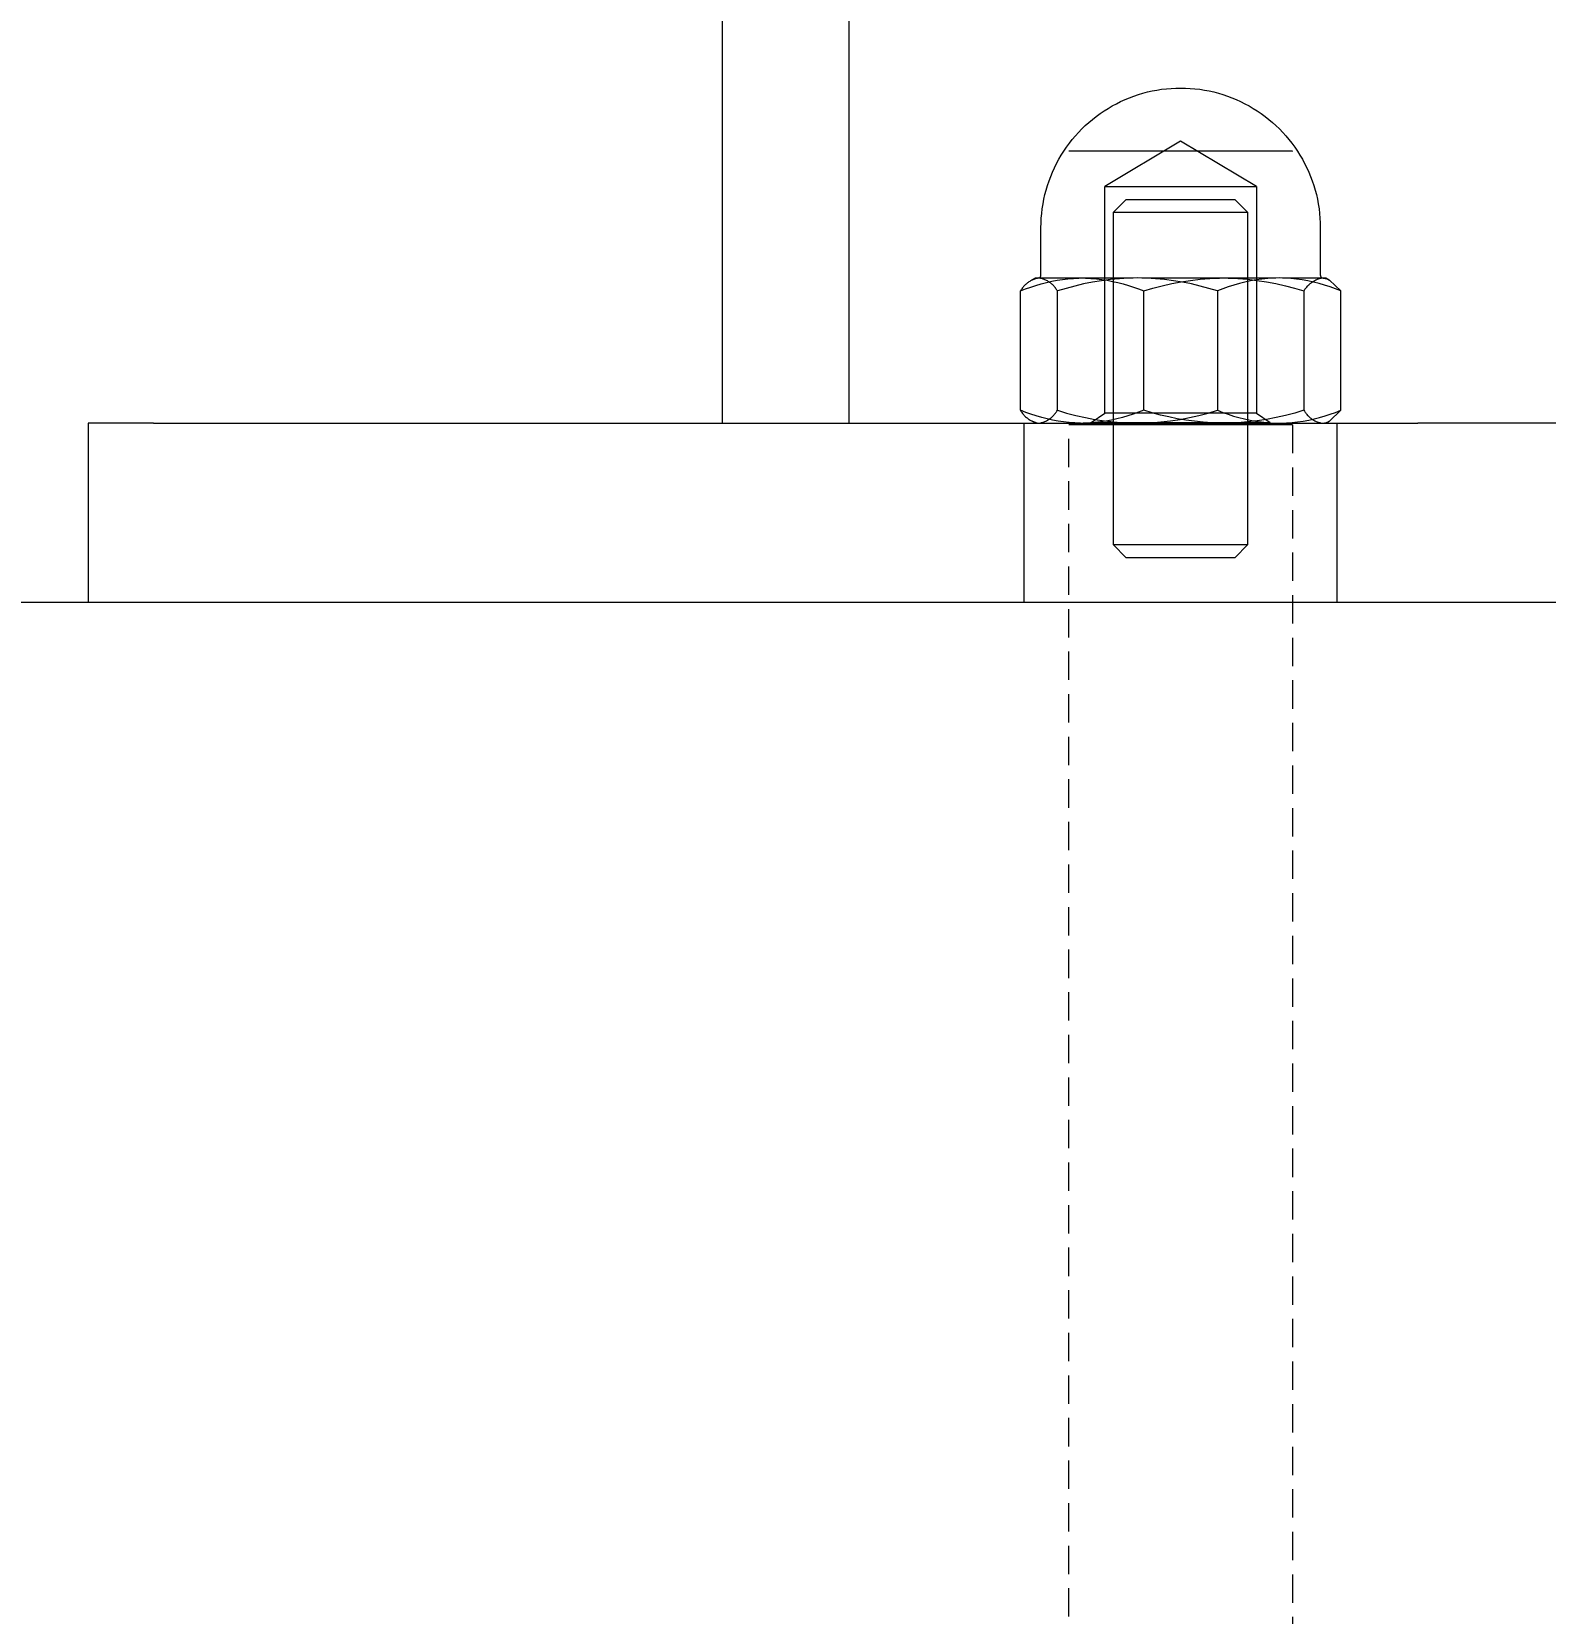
# Model space of a CAD drawing. Header units: millimetres. Extents: x -111 to 4919, y -143 to 3304.
# Drawn here: x 1723.2 to 1790.9, y 2727.3 to 2798.1 of the extents above; entities that cross this region are included whole.
import ezdxf

# ---------------------------------------------------------------- set-up
doc = ezdxf.new("R2010")
doc.units = ezdxf.units.MM
doc.linetypes.add('HIDDEN', pattern=[1.905, 1.27, -0.635])
for name, color, linetype, lineweight in [('ZANO_R', 7, 'Continuous', 0), ('ZANO_R_przerywana', 7, 'HIDDEN', 0), ('ZANO_W', 1, 'Continuous', 0)]:
    doc.layers.add(name, color=color, linetype=linetype, lineweight=lineweight)
doc.styles.add('Arial', font='arial.ttf')
doc.styles.get("Standard").update_dxf_attribs({"font": 'ARIALUNI.TTF'})
doc.dimstyles.new('pl i ang', dxfattribs={"dimtxt": 50, "dimasz": 50, "dimexe": 1.25, "dimexo": 0.625, "dimgap": 10, "dimtad": 1, "dimtoh": 1, "dimtxsty": 'Standard', "dimcen": 2.5, "dimclrd": 1, "dimclre": 1, "dimclrt": 1, "dimadec": 0, "dimazin": 0, "dimtfac": 1, "dimtmove": 0, "dimatfit": 3, "dimfxl": 1, "dimarcsym": 1})

# ---------------------------------------------------------------- blocks, each defined once
blk = doc.blocks.new('*D397')
at = {"layer": 'ZANO_W', "color": 1, "lineweight": -2}
for p, q in [((100.771, 2762.589), (100.771, 2594.86)), ((2106.327, 2762.589), (2106.327, 2594.86)), ((140.771, 2604.86), (2066.327, 2604.86))]:
    blk.add_line(p, q, dxfattribs=at)
at = {"layer": 'ZANO_W', "color": 1}
for points in [[(140.771, 2611.527), (140.771, 2598.193), (100.771, 2604.86)], [(2066.327, 2598.193), (2066.327, 2611.527), (2106.327, 2604.86)]]:
    blk.add_solid(points, dxfattribs=at)
at = {"layer": 'ZANO_W', "color": 1, "insert": (1103.549, 2635.283), "char_height": 40, "attachment_point": 5, "style": 'Arial'}
blk.add_mtext('2006', dxfattribs=at)

msp = doc.modelspace()

# ---------------------------------------------------------------- linework, layer by layer
at = {"layer": 'ZANO_R'}
for p, q in [((1754.088, 2780.589), (1754.088, 3174.589)), ((1759.744, 3174.589), (1759.744, 2780.589)), ((1773.532, 2795.498), (1773.743, 2795.531)), ((1773.743, 2795.531), (1773.955, 2795.556)), ((1773.955, 2795.556), (1774.167, 2795.574)), ((1774.167, 2795.574), (1774.38, 2795.585)), ((1774.38, 2795.585), (1774.594, 2795.589)), ((1774.594, 2795.589), (1774.807, 2795.585)), ((1774.807, 2795.585), (1775.02, 2795.574)), ((1775.02, 2795.574), (1775.233, 2795.556)), ((1775.233, 2795.556), (1775.445, 2795.531)), ((1775.445, 2795.531), (1775.656, 2795.498)), ((1771.53, 2794.787), (1771.718, 2794.888)), ((1771.718, 2794.888), (1771.909, 2794.983)), ((1771.909, 2794.983), (1772.104, 2795.072)), ((1772.104, 2795.072), (1772.301, 2795.153)), ((1772.301, 2795.153), (1772.501, 2795.228)), ((1772.501, 2795.228), (1772.703, 2795.296)), ((1772.703, 2795.296), (1772.907, 2795.357)), ((1772.907, 2795.357), (1773.114, 2795.411)), ((1773.114, 2795.411), (1773.322, 2795.458)), ((1773.322, 2795.458), (1773.532, 2795.498)), ((1775.656, 2795.498), (1775.865, 2795.458)), ((1775.865, 2795.458), (1776.073, 2795.411)), ((1776.073, 2795.411), (1776.28, 2795.357)), ((1776.28, 2795.357), (1776.484, 2795.296)), ((1776.484, 2795.296), (1776.687, 2795.228)), ((1776.687, 2795.228), (1776.886, 2795.153)), ((1776.886, 2795.153), (1777.084, 2795.072)), ((1777.084, 2795.072), (1777.278, 2794.983)), ((1777.278, 2794.983), (1777.469, 2794.888)), ((1777.469, 2794.888), (1777.657, 2794.787)), ((1770.486, 2794.05), (1770.649, 2794.187)), ((1770.649, 2794.187), (1770.817, 2794.319)), ((1770.817, 2794.319), (1770.989, 2794.445)), ((1770.989, 2794.445), (1771.166, 2794.565)), ((1771.166, 2794.565), (1771.346, 2794.679)), ((1771.346, 2794.679), (1771.53, 2794.787)), ((1777.657, 2794.787), (1777.841, 2794.679)), ((1777.841, 2794.679), (1778.021, 2794.565)), ((1778.021, 2794.565), (1778.198, 2794.445)), ((1778.198, 2794.445), (1778.37, 2794.319)), ((1778.37, 2794.319), (1778.538, 2794.187)), ((1778.538, 2794.187), (1778.701, 2794.05)), ((1769.745, 2793.283), (1769.883, 2793.447)), ((1769.883, 2793.447), (1770.026, 2793.605)), ((1770.026, 2793.605), (1770.174, 2793.758)), ((1770.174, 2793.758), (1770.328, 2793.907)), ((1770.328, 2793.907), (1770.486, 2794.05)), ((1778.701, 2794.05), (1778.86, 2793.907)), ((1778.86, 2793.907), (1779.013, 2793.758)), ((1779.013, 2793.758), (1779.161, 2793.605)), ((1779.161, 2793.605), (1779.304, 2793.447)), ((1779.304, 2793.447), (1779.442, 2793.283)), ((1769.254, 2792.586), (1769.368, 2792.767)), ((1769.368, 2792.767), (1769.488, 2792.943)), ((1769.488, 2792.943), (1769.614, 2793.115)), ((1770.421, 2792.761), (1769.596, 2792.761)), ((1769.614, 2793.115), (1769.745, 2793.283)), ((1779.594, 2792.761), (1770.421, 2792.761)), ((1771.196, 2791.19), (1774.594, 2793.232)), ((1774.594, 2793.232), (1777.992, 2791.19)), ((1779.442, 2793.283), (1779.574, 2793.115)), ((1779.574, 2793.115), (1779.7, 2792.943)), ((1779.591, 2792.761), (1779.594, 2792.761)), ((1779.594, 2792.761), (1779.594, 2792.761)), ((1779.7, 2792.943), (1779.82, 2792.767)), ((1779.82, 2792.767), (1779.934, 2792.586)), ((1768.861, 2791.829), (1768.949, 2792.023)), ((1768.949, 2792.023), (1769.044, 2792.214)), ((1769.044, 2792.214), (1769.146, 2792.402)), ((1769.146, 2792.402), (1769.254, 2792.586)), ((1779.934, 2792.586), (1780.042, 2792.402)), ((1780.042, 2792.402), (1780.143, 2792.214)), ((1780.143, 2792.214), (1780.238, 2792.023)), ((1780.238, 2792.023), (1780.326, 2791.829)), ((1768.637, 2791.23), (1768.705, 2791.432)), ((1768.705, 2791.432), (1768.779, 2791.632)), ((1768.779, 2791.632), (1768.861, 2791.829)), ((1780.326, 2791.829), (1780.408, 2791.632)), ((1780.408, 2791.632), (1780.483, 2791.432)), ((1780.483, 2791.432), (1780.551, 2791.23)), ((1768.435, 2790.401), (1768.474, 2790.611)), ((1768.474, 2790.611), (1768.521, 2790.819)), ((1768.521, 2790.819), (1768.575, 2791.025)), ((1768.575, 2791.025), (1768.637, 2791.23)), ((1771.194, 2791.189), (1771.194, 2791.189)), ((1771.194, 2791.189), (1771.194, 2791.189)), ((1771.194, 2791.189), (1771.194, 2791.189)), ((1771.194, 2791.189), (1771.194, 2791.189)), ((1771.194, 2791.189), (1771.194, 2791.189)), ((1771.194, 2791.189), (1771.194, 2791.189)), ((1771.194, 2791.189), (1771.198, 2791.189)), ((1771.194, 2781.035), (1771.194, 2791.189)), ((1771.194, 2791.189), (1771.194, 2791.189)), ((1771.198, 2791.189), (1771.214, 2791.189)), ((1771.214, 2791.189), (1771.277, 2791.189)), ((1771.277, 2791.189), (1777.994, 2791.189)), ((1772.148, 2790.589), (1771.595, 2790.036)), ((1774.594, 2790.589), (1772.148, 2790.589)), ((1777.039, 2790.589), (1774.594, 2790.589)), ((1777.039, 2790.589), (1777.592, 2790.036)), ((1777.994, 2791.189), (1777.994, 2781.035)), ((1780.551, 2791.23), (1780.612, 2791.025)), ((1780.612, 2791.025), (1780.666, 2790.819)), ((1780.666, 2790.819), (1780.713, 2790.611)), ((1780.713, 2790.611), (1780.753, 2790.401)), ((1768.358, 2789.766), (1768.376, 2789.978)), ((1768.376, 2789.978), (1768.402, 2790.19)), ((1768.402, 2790.19), (1768.435, 2790.401)), ((1771.594, 2790.035), (1774.594, 2790.035)), ((1771.594, 2775.144), (1771.594, 2790.035)), ((1774.594, 2790.035), (1777.594, 2790.035)), ((1777.594, 2775.144), (1777.594, 2790.035)), ((1780.753, 2790.401), (1780.785, 2790.19)), ((1780.785, 2790.19), (1780.811, 2789.978)), ((1780.811, 2789.978), (1780.829, 2789.766)), ((1768.344, 2789.339), (1768.347, 2789.552)), ((1768.344, 2787.209), (1768.344, 2789.339)), ((1768.347, 2789.552), (1768.358, 2789.766)), ((1780.829, 2789.766), (1780.84, 2789.552)), ((1780.84, 2789.552), (1780.844, 2789.339)), ((1780.844, 2789.339), (1780.844, 2787.209)), ((1767.94, 2787.001), (1768.094, 2787.089)), ((1768.059, 2787.039), (1768.021, 2787.025)), ((1768.097, 2787.052), (1768.059, 2787.039)), ((1768.094, 2787.089), (1768.094, 2787.089)), ((1768.094, 2787.089), (1768.094, 2787.089)), ((1768.094, 2787.089), (1768.094, 2787.089)), ((1768.094, 2787.089), (1768.094, 2787.089)), ((1768.094, 2787.089), (1768.094, 2787.089)), ((1768.094, 2787.089), (1768.095, 2787.089)), ((1768.095, 2787.089), (1768.101, 2787.089)), ((1768.135, 2787.063), (1768.097, 2787.052)), ((1768.101, 2787.089), (1768.123, 2787.089)), ((1768.123, 2787.089), (1768.211, 2787.089)), ((1768.174, 2787.073), (1768.135, 2787.063)), ((1768.214, 2787.082), (1768.174, 2787.073)), ((1768.253, 2787.089), (1768.214, 2787.082)), ((1768.244, 2787.091), (1768.248, 2787.092)), ((1768.248, 2787.092), (1768.252, 2787.093)), ((1768.252, 2787.093), (1768.256, 2787.094)), ((1768.292, 2787.082), (1768.253, 2787.089)), ((1768.256, 2787.094), (1768.26, 2787.095)), ((1768.26, 2787.095), (1768.264, 2787.096)), ((1768.264, 2787.096), (1768.268, 2787.098)), ((1768.268, 2787.098), (1768.272, 2787.099)), ((1768.272, 2787.099), (1768.275, 2787.101)), ((1768.275, 2787.101), (1768.279, 2787.103)), ((1768.279, 2787.103), (1768.283, 2787.105)), ((1768.283, 2787.105), (1768.286, 2787.107)), ((1768.286, 2787.107), (1768.29, 2787.109)), ((1768.29, 2787.109), (1768.293, 2787.111)), ((1768.332, 2787.073), (1768.292, 2787.082)), ((1768.293, 2787.111), (1768.296, 2787.114)), ((1768.296, 2787.114), (1768.3, 2787.116)), ((1768.3, 2787.116), (1768.303, 2787.119)), ((1768.3, 2787.089), (1772.468, 2787.089)), ((1768.303, 2787.119), (1768.306, 2787.121)), ((1768.306, 2787.121), (1768.309, 2787.124)), ((1768.309, 2787.124), (1768.311, 2787.127)), ((1768.311, 2787.127), (1768.314, 2787.13)), ((1768.314, 2787.13), (1768.317, 2787.133)), ((1768.317, 2787.133), (1768.319, 2787.137)), ((1768.319, 2787.137), (1768.322, 2787.14)), ((1768.322, 2787.14), (1768.324, 2787.143)), ((1768.324, 2787.143), (1768.326, 2787.147)), ((1768.326, 2787.147), (1768.328, 2787.15)), ((1768.328, 2787.15), (1768.33, 2787.154)), ((1768.33, 2787.154), (1768.332, 2787.158)), ((1768.332, 2787.158), (1768.334, 2787.161)), ((1768.37, 2787.063), (1768.332, 2787.073)), ((1768.334, 2787.161), (1768.335, 2787.165)), ((1768.335, 2787.165), (1768.337, 2787.169)), ((1768.337, 2787.169), (1768.338, 2787.173)), ((1768.338, 2787.173), (1768.339, 2787.177)), ((1768.339, 2787.177), (1768.34, 2787.181)), ((1768.34, 2787.181), (1768.341, 2787.185)), ((1768.341, 2787.185), (1768.342, 2787.189)), ((1768.342, 2787.189), (1768.343, 2787.193)), ((1768.343, 2787.201), (1768.344, 2787.205)), ((1768.343, 2787.197), (1768.343, 2787.201)), ((1768.343, 2787.193), (1768.343, 2787.197)), ((1768.344, 2787.205), (1768.344, 2787.209)), ((1768.409, 2787.051), (1768.37, 2787.063)), ((1768.447, 2787.039), (1768.409, 2787.051)), ((1768.485, 2787.025), (1768.447, 2787.039)), ((1769.307, 2787.022), (1769.55, 2787.051)), ((1769.55, 2787.051), (1769.793, 2787.073)), ((1769.793, 2787.073), (1770.037, 2787.087)), ((1770.337, 2787.087), (1770.58, 2787.073)), ((1770.58, 2787.073), (1770.823, 2787.051)), ((1770.823, 2787.051), (1771.065, 2787.021)), ((1771.853, 2787.053), (1771.45, 2787.014)), ((1772.257, 2787.077), (1771.853, 2787.053)), ((1772.662, 2787.089), (1772.257, 2787.077)), ((1773.067, 2787.077), (1772.662, 2787.089)), ((1772.858, 2787.089), (1778.851, 2787.089)), ((1773.471, 2787.053), (1773.067, 2787.077)), ((1773.874, 2787.014), (1773.471, 2787.053)), ((1775.042, 2786.981), (1775.47, 2787.031)), ((1775.47, 2787.031), (1775.899, 2787.067)), ((1775.899, 2787.067), (1776.33, 2787.087)), ((1776.719, 2787.087), (1777.15, 2787.067)), ((1777.15, 2787.067), (1777.579, 2787.031)), ((1777.579, 2787.031), (1778.008, 2786.981)), ((1778.232, 2787.035), (1777.977, 2787)), ((1778.488, 2787.062), (1778.232, 2787.035)), ((1778.745, 2787.08), (1778.488, 2787.062)), ((1779.003, 2787.089), (1778.745, 2787.08)), ((1779.26, 2787.08), (1779.003, 2787.089)), ((1779.15, 2787.089), (1781.094, 2787.089)), ((1779.517, 2787.062), (1779.26, 2787.08)), ((1779.774, 2787.035), (1779.517, 2787.062)), ((1780.029, 2787), (1779.774, 2787.035)), ((1780.682, 2787.018), (1780.722, 2787.034)), ((1780.722, 2787.034), (1780.762, 2787.05)), ((1780.762, 2787.05), (1780.803, 2787.063)), ((1780.803, 2787.063), (1780.845, 2787.076)), ((1780.844, 2787.209), (1780.844, 2787.205)), ((1780.844, 2787.205), (1780.844, 2787.201)), ((1780.844, 2787.201), (1780.844, 2787.197)), ((1780.844, 2787.197), (1780.845, 2787.193)), ((1780.845, 2787.193), (1780.845, 2787.188)), ((1780.845, 2787.188), (1780.846, 2787.184)), ((1780.845, 2787.076), (1780.887, 2787.087)), ((1780.846, 2787.184), (1780.847, 2787.18)), ((1780.847, 2787.18), (1780.848, 2787.176)), ((1780.848, 2787.176), (1780.849, 2787.172)), ((1780.849, 2787.172), (1780.851, 2787.168)), ((1780.851, 2787.168), (1780.852, 2787.165)), ((1780.852, 2787.165), (1780.854, 2787.161)), ((1780.854, 2787.161), (1780.855, 2787.157)), ((1780.855, 2787.157), (1780.857, 2787.153)), ((1780.857, 2787.153), (1780.859, 2787.15)), ((1780.859, 2787.15), (1780.861, 2787.146)), ((1780.861, 2787.146), (1780.864, 2787.143)), ((1780.864, 2787.143), (1780.866, 2787.139)), ((1780.866, 2787.139), (1780.869, 2787.136)), ((1780.869, 2787.136), (1780.871, 2787.133)), ((1780.871, 2787.133), (1780.874, 2787.13)), ((1780.874, 2787.13), (1780.877, 2787.126)), ((1780.877, 2787.126), (1780.88, 2787.124)), ((1780.88, 2787.124), (1780.883, 2787.121)), ((1780.883, 2787.121), (1780.886, 2787.118)), ((1780.886, 2787.118), (1780.889, 2787.115)), ((1780.889, 2787.115), (1780.892, 2787.113)), ((1780.892, 2787.113), (1780.896, 2787.11)), ((1780.896, 2787.11), (1780.899, 2787.108)), ((1780.899, 2787.108), (1780.903, 2787.106)), ((1780.903, 2787.106), (1780.906, 2787.104)), ((1780.906, 2787.104), (1780.91, 2787.102)), ((1780.91, 2787.102), (1780.914, 2787.1)), ((1780.914, 2787.1), (1780.917, 2787.099)), ((1780.917, 2787.099), (1780.921, 2787.097)), ((1780.921, 2787.097), (1780.925, 2787.096)), ((1780.925, 2787.096), (1780.929, 2787.095)), ((1780.929, 2787.095), (1780.933, 2787.094)), ((1780.933, 2787.094), (1780.937, 2787.093)), ((1780.937, 2787.093), (1780.941, 2787.092)), ((1780.941, 2787.092), (1780.945, 2787.091)), ((1780.945, 2787.091), (1780.949, 2787.091)), ((1780.976, 2787.087), (1780.998, 2787.085)), ((1780.998, 2787.085), (1781.02, 2787.082)), ((1781.02, 2787.082), (1781.042, 2787.078)), ((1781.042, 2787.078), (1781.064, 2787.073)), ((1781.064, 2787.073), (1781.085, 2787.067)), ((1781.085, 2787.067), (1781.107, 2787.061)), ((1781.094, 2787.089), (1781.257, 2786.995)), ((1781.107, 2787.061), (1781.128, 2787.054)), ((1781.128, 2787.054), (1781.149, 2787.047)), ((1781.149, 2787.047), (1781.17, 2787.039)), ((1781.17, 2787.039), (1781.19, 2787.03)), ((1781.19, 2787.03), (1781.21, 2787.02)), ((1767.427, 2786.508), (1767.654, 2786.599)), ((1767.447, 2786.543), (1767.427, 2786.508)), ((1767.427, 2781.17), (1767.427, 2786.508)), ((1767.469, 2786.577), (1767.447, 2786.543)), ((1767.491, 2786.61), (1767.469, 2786.577)), ((1767.515, 2786.643), (1767.491, 2786.61)), ((1767.54, 2786.674), (1767.515, 2786.643)), ((1767.566, 2786.705), (1767.54, 2786.674)), ((1767.593, 2786.735), (1767.566, 2786.705)), ((1767.621, 2786.763), (1767.593, 2786.735)), ((1767.65, 2786.791), (1767.621, 2786.763)), ((1767.679, 2786.818), (1767.65, 2786.791)), ((1767.654, 2786.599), (1767.884, 2786.682)), ((1767.71, 2786.844), (1767.679, 2786.818)), ((1767.742, 2786.869), (1767.71, 2786.844)), ((1767.774, 2786.892), (1767.742, 2786.869)), ((1767.807, 2786.915), (1767.774, 2786.892)), ((1767.841, 2786.936), (1767.807, 2786.915)), ((1767.876, 2786.956), (1767.841, 2786.936)), ((1767.912, 2786.975), (1767.876, 2786.956)), ((1767.884, 2786.682), (1768.116, 2786.757)), ((1767.948, 2786.993), (1767.912, 2786.975)), ((1767.984, 2787.01), (1767.948, 2786.993)), ((1768.021, 2787.025), (1767.984, 2787.01)), ((1768.116, 2786.757), (1768.351, 2786.826)), ((1768.351, 2786.826), (1768.587, 2786.886)), ((1768.522, 2787.009), (1768.485, 2787.025)), ((1768.558, 2786.993), (1768.522, 2787.009)), ((1768.594, 2786.975), (1768.558, 2786.993)), ((1768.587, 2786.886), (1768.826, 2786.939)), ((1768.63, 2786.956), (1768.594, 2786.975)), ((1768.664, 2786.936), (1768.63, 2786.956)), ((1768.698, 2786.915), (1768.664, 2786.936)), ((1768.732, 2786.892), (1768.698, 2786.915)), ((1768.764, 2786.868), (1768.732, 2786.892)), ((1768.796, 2786.844), (1768.764, 2786.868)), ((1768.826, 2786.818), (1768.796, 2786.844)), ((1768.826, 2786.939), (1769.066, 2786.984)), ((1768.856, 2786.791), (1768.826, 2786.818)), ((1768.885, 2786.763), (1768.856, 2786.791)), ((1768.913, 2786.734), (1768.885, 2786.763)), ((1768.94, 2786.705), (1768.913, 2786.734)), ((1768.966, 2786.674), (1768.94, 2786.705)), ((1768.991, 2786.642), (1768.966, 2786.674)), ((1769.014, 2786.61), (1768.991, 2786.642)), ((1769.037, 2786.577), (1769.014, 2786.61)), ((1769.058, 2786.543), (1769.037, 2786.577)), ((1769.079, 2786.508), (1769.058, 2786.543)), ((1769.066, 2786.984), (1769.307, 2787.022)), ((1769.466, 2786.625), (1769.079, 2786.508)), ((1769.079, 2781.17), (1769.079, 2786.508)), ((1769.858, 2786.729), (1769.466, 2786.625)), ((1770.252, 2786.82), (1769.858, 2786.729)), ((1770.649, 2786.898), (1770.252, 2786.82)), ((1771.049, 2786.963), (1770.649, 2786.898)), ((1771.45, 2787.014), (1771.049, 2786.963)), ((1771.065, 2787.021), (1771.306, 2786.984)), ((1771.306, 2786.984), (1771.546, 2786.938)), ((1771.546, 2786.938), (1771.784, 2786.886)), ((1771.784, 2786.886), (1772.02, 2786.825)), ((1772.02, 2786.825), (1772.254, 2786.757)), ((1772.254, 2786.757), (1772.486, 2786.682)), ((1772.486, 2786.682), (1772.715, 2786.599)), ((1772.715, 2786.599), (1772.942, 2786.508)), ((1772.942, 2786.508), (1773.355, 2786.632)), ((1772.942, 2781.17), (1772.942, 2786.508)), ((1773.355, 2786.632), (1773.772, 2786.741)), ((1773.772, 2786.741), (1774.192, 2786.836)), ((1774.275, 2786.963), (1773.874, 2787.014)), ((1774.192, 2786.836), (1774.616, 2786.915)), ((1774.675, 2786.898), (1774.275, 2786.963)), ((1774.616, 2786.915), (1775.042, 2786.981)), ((1775.072, 2786.82), (1774.675, 2786.898)), ((1775.466, 2786.729), (1775.072, 2786.82)), ((1775.858, 2786.625), (1775.466, 2786.729)), ((1776.245, 2786.508), (1775.858, 2786.625)), ((1776.485, 2786.604), (1776.245, 2786.508)), ((1776.245, 2786.508), (1776.245, 2781.17)), ((1776.727, 2786.691), (1776.485, 2786.604)), ((1776.972, 2786.77), (1776.727, 2786.691)), ((1777.22, 2786.84), (1776.972, 2786.77)), ((1777.47, 2786.902), (1777.22, 2786.84)), ((1777.723, 2786.955), (1777.47, 2786.902)), ((1777.977, 2787), (1777.723, 2786.955)), ((1778.008, 2786.981), (1778.434, 2786.916)), ((1778.434, 2786.916), (1778.858, 2786.836)), ((1778.858, 2786.836), (1779.278, 2786.741)), ((1779.278, 2786.741), (1779.695, 2786.632)), ((1779.695, 2786.632), (1780.109, 2786.508)), ((1780.283, 2786.955), (1780.029, 2787)), ((1780.109, 2786.508), (1780.131, 2786.545)), ((1780.109, 2786.508), (1780.109, 2781.17)), ((1780.131, 2786.545), (1780.155, 2786.582)), ((1780.155, 2786.582), (1780.18, 2786.617)), ((1780.18, 2786.617), (1780.206, 2786.651)), ((1780.206, 2786.651), (1780.234, 2786.685)), ((1780.234, 2786.685), (1780.263, 2786.717)), ((1780.263, 2786.717), (1780.292, 2786.749)), ((1780.535, 2786.902), (1780.283, 2786.955)), ((1780.292, 2786.749), (1780.323, 2786.779)), ((1780.323, 2786.779), (1780.355, 2786.808)), ((1780.355, 2786.808), (1780.388, 2786.836)), ((1780.388, 2786.836), (1780.422, 2786.863)), ((1780.422, 2786.863), (1780.456, 2786.889)), ((1780.456, 2786.889), (1780.492, 2786.914)), ((1780.492, 2786.914), (1780.528, 2786.937)), ((1780.528, 2786.937), (1780.566, 2786.959)), ((1780.785, 2786.84), (1780.535, 2786.902)), ((1780.566, 2786.959), (1780.604, 2786.98)), ((1780.604, 2786.98), (1780.642, 2787)), ((1780.642, 2787), (1780.682, 2787.018)), ((1781.033, 2786.77), (1780.785, 2786.84)), ((1781.278, 2786.691), (1781.033, 2786.77)), ((1781.21, 2787.02), (1781.23, 2787.01)), ((1781.23, 2787.01), (1781.249, 2786.999)), ((1781.257, 2786.995), (1781.76, 2786.508)), ((1781.521, 2786.604), (1781.278, 2786.691)), ((1781.76, 2786.508), (1781.521, 2786.604)), ((1781.76, 2781.17), (1781.76, 2786.508)), ((1767.66, 2781.077), (1767.427, 2781.17)), ((1767.427, 2781.17), (1767.448, 2781.134)), ((1767.448, 2781.134), (1767.47, 2781.099)), ((1767.47, 2781.099), (1767.494, 2781.065)), ((1767.494, 2781.065), (1767.518, 2781.032)), ((1767.518, 2781.032), (1767.544, 2781)), ((1767.544, 2781), (1767.571, 2780.969)), ((1767.571, 2780.969), (1767.599, 2780.938)), ((1767.599, 2780.938), (1767.628, 2780.909)), ((1767.628, 2780.909), (1767.658, 2780.881)), ((1767.658, 2780.881), (1767.689, 2780.853)), ((1767.896, 2780.992), (1767.66, 2781.077)), ((1767.689, 2780.853), (1767.72, 2780.827)), ((1767.72, 2780.827), (1767.753, 2780.802)), ((1767.753, 2780.802), (1767.787, 2780.778)), ((1767.787, 2780.778), (1767.821, 2780.755)), ((1767.821, 2780.755), (1767.856, 2780.734)), ((1767.856, 2780.734), (1767.892, 2780.713)), ((1767.892, 2780.713), (1767.929, 2780.694)), ((1768.135, 2780.914), (1767.896, 2780.992)), ((1767.929, 2780.694), (1767.966, 2780.676)), ((1768.094, 2780.589), (1767.94, 2780.678)), ((1767.966, 2780.676), (1768.004, 2780.66)), ((1768.004, 2780.66), (1768.042, 2780.645)), ((1768.376, 2780.845), (1768.135, 2780.914)), ((1768.619, 2780.784), (1768.376, 2780.845)), ((1768.485, 2780.653), (1768.522, 2780.669)), ((1768.522, 2780.669), (1768.558, 2780.685)), ((1768.558, 2780.685), (1768.594, 2780.703)), ((1768.594, 2780.703), (1768.63, 2780.722)), ((1768.864, 2780.731), (1768.619, 2780.784)), ((1768.63, 2780.722), (1768.664, 2780.742)), ((1768.664, 2780.742), (1768.698, 2780.763)), ((1768.698, 2780.763), (1768.732, 2780.786)), ((1768.732, 2780.786), (1768.764, 2780.81)), ((1768.764, 2780.81), (1768.796, 2780.834)), ((1768.796, 2780.834), (1768.826, 2780.86)), ((1768.826, 2780.86), (1768.856, 2780.887)), ((1768.856, 2780.887), (1768.885, 2780.915)), ((1769.111, 2780.686), (1768.864, 2780.731)), ((1768.885, 2780.915), (1768.913, 2780.944)), ((1768.913, 2780.944), (1768.94, 2780.973)), ((1768.94, 2780.973), (1768.966, 2781.004)), ((1768.966, 2781.004), (1768.991, 2781.036)), ((1768.991, 2781.036), (1769.014, 2781.068)), ((1769.014, 2781.068), (1769.037, 2781.101)), ((1769.037, 2781.101), (1769.058, 2781.135)), ((1769.058, 2781.135), (1769.079, 2781.17)), ((1769.079, 2781.17), (1769.492, 2781.046)), ((1769.359, 2780.65), (1769.111, 2780.686)), ((1769.492, 2781.046), (1769.91, 2780.937)), ((1769.91, 2780.937), (1770.33, 2780.842)), ((1770.33, 2780.842), (1770.754, 2780.762)), ((1770.596, 2780.616), (1771.194, 2781.035)), ((1770.754, 2780.762), (1771.181, 2780.697)), ((1771.249, 2780.684), (1771, 2780.646)), ((1771.181, 2780.697), (1771.609, 2780.647)), ((1771.198, 2781.035), (1771.194, 2781.035)), ((1771.194, 2781.035), (1771.194, 2781.035)), ((1771.194, 2781.035), (1771.194, 2781.035)), ((1771.194, 2781.035), (1771.194, 2781.035)), ((1771.194, 2781.035), (1771.194, 2781.035)), ((1771.194, 2781.035), (1771.194, 2781.035)), ((1771.194, 2781.035), (1771.194, 2781.035)), ((1771.214, 2781.035), (1771.198, 2781.035)), ((1771.277, 2781.035), (1771.214, 2781.035)), ((1771.497, 2780.731), (1771.249, 2780.684)), ((1777.994, 2781.035), (1771.277, 2781.035)), ((1771.743, 2780.785), (1771.497, 2780.731)), ((1771.988, 2780.846), (1771.743, 2780.785)), ((1772.23, 2780.916), (1771.988, 2780.846)), ((1772.47, 2780.993), (1772.23, 2780.916)), ((1772.707, 2781.078), (1772.47, 2780.993)), ((1772.942, 2781.17), (1772.707, 2781.078)), ((1773.313, 2781.058), (1772.942, 2781.17)), ((1773.687, 2780.958), (1773.313, 2781.058)), ((1774.065, 2780.869), (1773.687, 2780.958)), ((1773.708, 2780.646), (1774.138, 2780.696)), ((1774.445, 2780.793), (1774.065, 2780.869)), ((1774.138, 2780.696), (1774.565, 2780.762)), ((1774.827, 2780.728), (1774.445, 2780.793)), ((1774.565, 2780.762), (1774.99, 2780.842)), ((1775.211, 2780.676), (1774.827, 2780.728)), ((1774.99, 2780.842), (1775.412, 2780.936)), ((1775.596, 2780.635), (1775.211, 2780.676)), ((1775.412, 2780.936), (1775.831, 2781.046)), ((1775.831, 2781.046), (1776.245, 2781.17)), ((1776.245, 2781.17), (1776.48, 2781.076)), ((1776.48, 2781.076), (1776.719, 2780.99)), ((1776.719, 2780.99), (1776.96, 2780.912)), ((1776.96, 2780.912), (1777.203, 2780.842)), ((1777.203, 2780.842), (1777.449, 2780.781)), ((1777.449, 2780.781), (1777.697, 2780.728)), ((1778.015, 2780.698), (1777.588, 2780.648)), ((1777.697, 2780.728), (1777.946, 2780.683)), ((1777.946, 2780.683), (1778.197, 2780.647)), ((1777.994, 2781.035), (1778.592, 2780.616)), ((1778.439, 2780.763), (1778.015, 2780.698)), ((1778.862, 2780.843), (1778.439, 2780.763)), ((1779.281, 2780.938), (1778.862, 2780.843)), ((1779.697, 2781.046), (1779.281, 2780.938)), ((1780.109, 2781.17), (1779.697, 2781.046)), ((1779.828, 2780.65), (1780.076, 2780.686)), ((1780.076, 2780.686), (1780.323, 2780.731)), ((1780.109, 2781.17), (1780.129, 2781.135)), ((1780.129, 2781.135), (1780.15, 2781.101)), ((1780.15, 2781.101), (1780.173, 2781.068)), ((1780.173, 2781.068), (1780.197, 2781.035)), ((1780.197, 2781.035), (1780.221, 2781.004)), ((1780.221, 2781.004), (1780.247, 2780.973)), ((1780.247, 2780.973), (1780.274, 2780.943)), ((1780.274, 2780.943), (1780.302, 2780.915)), ((1780.302, 2780.915), (1780.331, 2780.887)), ((1780.323, 2780.731), (1780.568, 2780.784)), ((1780.331, 2780.887), (1780.361, 2780.86)), ((1780.361, 2780.86), (1780.392, 2780.834)), ((1780.392, 2780.834), (1780.423, 2780.809)), ((1780.423, 2780.809), (1780.456, 2780.786)), ((1780.456, 2780.786), (1780.489, 2780.763)), ((1780.489, 2780.763), (1780.523, 2780.742)), ((1780.523, 2780.742), (1780.558, 2780.722)), ((1780.558, 2780.722), (1780.593, 2780.703)), ((1780.568, 2780.784), (1780.812, 2780.845)), ((1780.593, 2780.703), (1780.629, 2780.685)), ((1780.629, 2780.685), (1780.665, 2780.668)), ((1780.665, 2780.668), (1780.703, 2780.653)), ((1780.812, 2780.845), (1781.053, 2780.914)), ((1781.053, 2780.914), (1781.291, 2780.992)), ((1781.257, 2780.683), (1781.094, 2780.589)), ((1781.212, 2780.659), (1781.231, 2780.669)), ((1781.231, 2780.669), (1781.249, 2780.679)), ((1781.257, 2780.684), (1781.76, 2781.17)), ((1781.291, 2780.992), (1781.527, 2781.077)), ((1781.527, 2781.077), (1781.76, 2781.17)), ((1728.632, 2780.589), (1725.703, 2780.589)), ((1725.703, 2780.589), (1725.703, 2772.589)), ((1728.632, 2780.589), (1785.2, 2780.589)), ((1767.594, 2772.589), (1767.594, 2780.589)), ((1768.042, 2780.645), (1768.081, 2780.631)), ((1768.081, 2780.631), (1768.12, 2780.618)), ((1768.12, 2780.618), (1768.16, 2780.607)), ((1768.16, 2780.607), (1768.2, 2780.598)), ((1768.2, 2780.598), (1768.24, 2780.589)), ((1768.253, 2780.589), (1768.292, 2780.596)), ((1768.292, 2780.596), (1768.332, 2780.605)), ((1768.332, 2780.605), (1768.37, 2780.615)), ((1768.37, 2780.615), (1768.409, 2780.627)), ((1768.409, 2780.627), (1768.447, 2780.639)), ((1768.447, 2780.639), (1768.485, 2780.653)), ((1769.608, 2780.621), (1769.359, 2780.65)), ((1770.421, 2780.517), (1769.596, 2780.517)), ((1769.858, 2780.601), (1769.608, 2780.621)), ((1770.109, 2780.589), (1769.858, 2780.601)), ((1770.397, 2780.593), (1770.233, 2780.589)), ((1770.56, 2780.601), (1770.397, 2780.593)), ((1779.594, 2780.517), (1770.421, 2780.517)), ((1770.723, 2780.613), (1770.56, 2780.601)), ((1770.594, 2780.614), (1770.594, 2780.615)), ((1770.595, 2780.614), (1770.594, 2780.614)), ((1770.594, 2780.614), (1770.594, 2780.614)), ((1770.594, 2780.614), (1770.594, 2780.614)), ((1770.594, 2780.614), (1770.594, 2780.614)), ((1770.594, 2780.614), (1770.594, 2780.614)), ((1770.594, 2780.614), (1770.594, 2780.614)), ((1770.594, 2780.589), (1770.594, 2780.614)), ((1770.599, 2780.614), (1770.595, 2780.614)), ((1770.617, 2780.614), (1770.599, 2780.614)), ((1770.692, 2780.614), (1770.617, 2780.614)), ((1778.594, 2780.614), (1770.692, 2780.614)), ((1771, 2780.646), (1770.75, 2780.615)), ((1771.609, 2780.647), (1772.039, 2780.611)), ((1772.039, 2780.611), (1772.47, 2780.591)), ((1772.845, 2780.591), (1773.277, 2780.611)), ((1773.277, 2780.611), (1773.708, 2780.646)), ((1775.983, 2780.607), (1775.596, 2780.635)), ((1776.37, 2780.59), (1775.983, 2780.607)), ((1777.16, 2780.612), (1776.73, 2780.591)), ((1777.588, 2780.648), (1777.16, 2780.612)), ((1778.197, 2780.647), (1778.448, 2780.619)), ((1778.448, 2780.619), (1778.701, 2780.6)), ((1778.594, 2780.614), (1778.594, 2780.589)), ((1778.701, 2780.6), (1778.954, 2780.589)), ((1779.079, 2780.589), (1779.329, 2780.601)), ((1779.329, 2780.601), (1779.579, 2780.621)), ((1779.579, 2780.621), (1779.828, 2780.65)), ((1779.591, 2780.517), (1779.594, 2780.517)), ((1779.594, 2780.517), (1779.594, 2780.517)), ((1780.703, 2780.653), (1780.74, 2780.639)), ((1780.74, 2780.639), (1780.778, 2780.626)), ((1780.778, 2780.626), (1780.817, 2780.615)), ((1780.817, 2780.615), (1780.856, 2780.605)), ((1780.856, 2780.605), (1780.895, 2780.596)), ((1780.895, 2780.596), (1780.934, 2780.589)), ((1780.947, 2780.589), (1780.968, 2780.59)), ((1780.968, 2780.59), (1780.989, 2780.592)), ((1780.989, 2780.592), (1781.01, 2780.595)), ((1781.01, 2780.595), (1781.031, 2780.598)), ((1781.031, 2780.598), (1781.052, 2780.603)), ((1781.052, 2780.603), (1781.073, 2780.607)), ((1781.073, 2780.607), (1781.094, 2780.613)), ((1781.094, 2780.613), (1781.114, 2780.619)), ((1781.114, 2780.619), (1781.134, 2780.625)), ((1781.134, 2780.625), (1781.154, 2780.633)), ((1781.154, 2780.633), (1781.174, 2780.641)), ((1781.174, 2780.641), (1781.193, 2780.65)), ((1781.193, 2780.65), (1781.212, 2780.659)), ((1781.594, 2772.589), (1781.594, 2780.589)), ((1799.342, 2780.589), (1785.2, 2780.589)), ((1774.594, 2775.144), (1771.594, 2775.144)), ((1772.148, 2774.589), (1771.595, 2775.142)), ((1777.594, 2775.144), (1774.594, 2775.144)), ((1777.039, 2774.589), (1777.592, 2775.142)), ((1772.148, 2774.589), (1774.594, 2774.589)), ((1774.594, 2774.589), (1777.039, 2774.589)), ((1615.495, 2772.589), (1792.271, 2772.589))]:
    msp.add_line(p, q, dxfattribs=at)
msp.add_lwpolyline([(-111.344, 2772.589), (4918.605, 2772.589)], dxfattribs=at)
at = {"layer": 'ZANO_R_przerywana'}
for p, q in [((1769.594, 2660.517), (1769.594, 2780.517)), ((1779.594, 2780.517), (1779.594, 2660.517))]:
    msp.add_line(p, q, dxfattribs=at)

# ---------------------------------------------------------------- dimensions: what is measured, and where the dimension line sits
at = {"layer": 'ZANO_W'}
dim = msp.add_linear_dim(base=(2106.327, 2604.86), p1=(100.771, 2772.589), p2=(2106.327, 2772.589), dimstyle='pl i ang', override={"dimtxt": 40, "dimasz": 40, "dimexe": 10, "dimexo": 10, "dimtoh": 0, "dimdec": 0, "dimtxsty": 'Arial', "dimtdec": 0, "dimtmove": 1}, dxfattribs=at)
dim.commit()
dim.dimension.update_dxf_attribs({"geometry": '*D397', "text_midpoint": (1103.549, 2635.283)})

doc.saveas('drawing.dxf')
